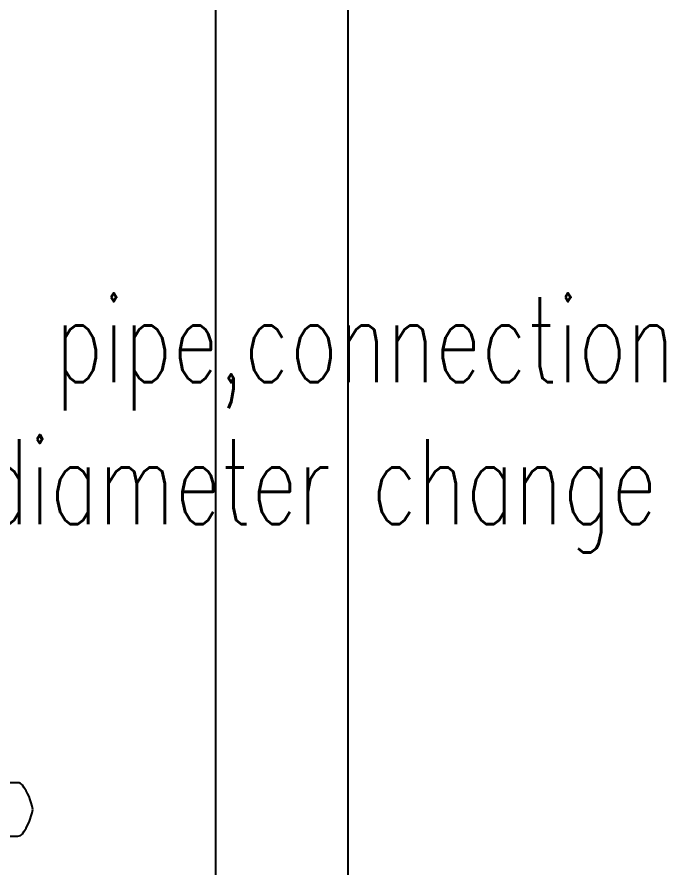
# Model space of a CAD drawing. Extents: x -681219 to -550379, y -242630 to -158199.
# Drawn here: x -620110 to -619348, y -177584 to -176584 of the extents above; entities that cross this region are included whole.
import ezdxf

# ---------------------------------------------------------------- set-up
doc = ezdxf.new("R2010")
doc.units = 0
doc.header["$LTSCALE"] = 1000
for name, color, linetype in [('150-3', 7, 'CONTINUOUS'), ('GBT_12459_管帽DN40', 7, 'CONTINUOUS'), ('TEXT', 7, 'CONTINUOUS')]:
    doc.layers.add(name, color=color, linetype=linetype)
doc.styles.add('DIM_FONT', font='simplex.shx', dxfattribs={"width": 0.7, "bigfont": 'gbcbig.shx'})

msp = doc.modelspace()

# ---------------------------------------------------------------- linework, layer by layer
at = {"layer": '150-3', "color": 7, "linetype": 'Continuous'}
for p, q in [((-619875.8745, -176921.6993), (-619875.8745, -176255.5844)), ((-619720.3545, -176921.6993), (-619720.3545, -176255.5844)), ((-619875.8745, -176928.1777), (-619875.8745, -176921.6993)), ((-619720.3545, -176928.1777), (-619720.3545, -176921.6993)), ((-619875.8745, -177663.0404), (-619875.8745, -176928.1777)), ((-619720.3545, -177756.3524), (-619720.3545, -176928.1777))]:
    msp.add_line(p, q, dxfattribs=at)
at = {"layer": 'GBT_12459_管帽DN40', "color": 7, "linetype": 'Continuous'}
for p, q in [((-620108.4259, -177483.998), (-620137.6665, -177483.998)), ((-620137.6665, -177546.5948), (-620108.4259, -177546.5948))]:
    msp.add_line(p, q, dxfattribs=at)
for centre, radius, start, end in [((-620108.4259, -177490.478), 6.48, 36.5530794, 90), ((-620156.8853, -177526.4056), 66.805, 9.5723451, 36.5530794), ((-620156.8853, -177504.1872), 66.805, 323.4469206, 350.4276549), ((-620108.4259, -177540.1148), 6.48, 270, 323.4469206)]:
    msp.add_arc(centre, radius, start, end, dxfattribs=at)

# ---------------------------------------------------------------- texts
at = {"layer": 'TEXT', "insert": (-620361.8842, -176913.0415), "char_height": 100, "width": 1179.832645, "attachment_point": 1, "style": 'DIM_FONT'}
msp.add_mtext('DN20 pipe,connection use diameter change', dxfattribs=at)

doc.saveas('drawing.dxf')
